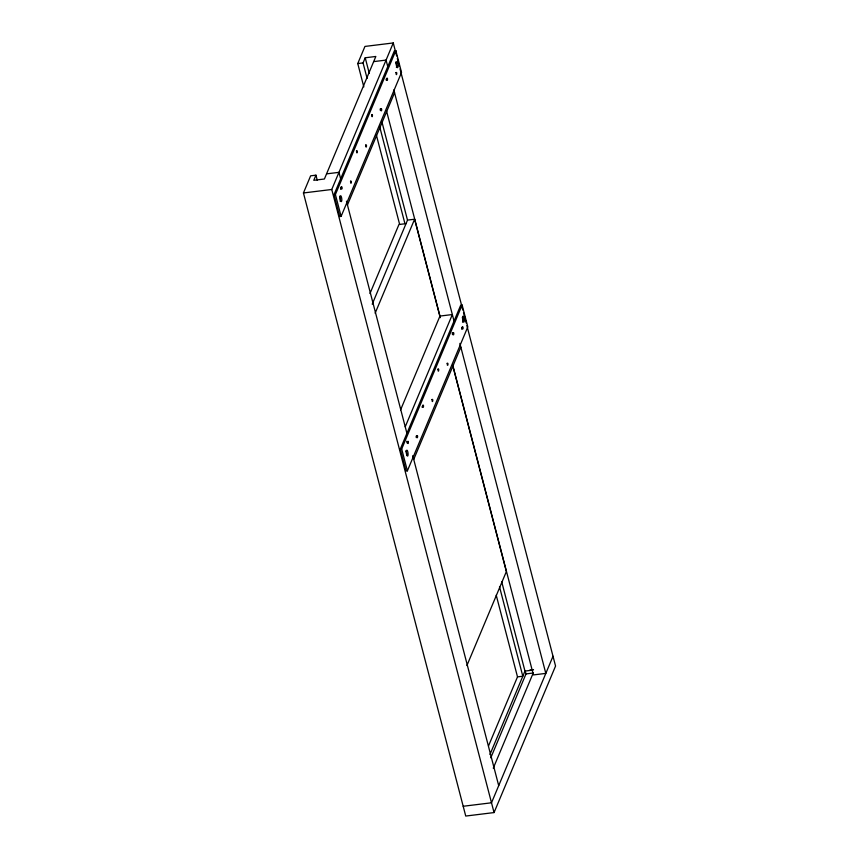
<?xml version="1.0" encoding="UTF-8"?>
<svg xmlns="http://www.w3.org/2000/svg" width="859" height="859" viewBox="0 0 859 859"><rect width="100%" height="100%" fill="white"/><g stroke="black" fill="none" stroke-linecap="round" stroke-linejoin="round"><path stroke-width="1.29" d="M386.228 80.177L386.163 79.071M452.51 334.634L452.263 332.852M416.271 437.618L416.153 436.147M422.198 407.413L422.209 406.393M461.691 329.222L461.691 327.859M340.669 189.356L340.615 187.369M466.888 325.615L555.558 666.036L494.054 812.571L465.739 816.05L303.442 192.964L310.636 175.827L315.94 175.172L317.293 180.358M363.829 86.909L357.752 63.566L364.946 46.429L393.261 42.95L396.633 55.921M315.94 175.172L313.782 180.315L324.401 179.005L375.834 56.469L365.215 57.778L363.056 62.911L367.115 78.47M494.054 812.571L331.757 189.485L393.261 42.95M333.99 194.725L394.421 50.756L395.838 50.584L401.529 72.446L341.098 216.404L339.681 216.575L333.99 194.725L335.407 194.542L395.838 50.584M347.444 204.968L394.56 92.708M369.982 293.52L398.952 224.51L406.028 223.641M372.215 304.204L407.52 220.097L414.596 219.228L440.238 317.669M375.136 313.224L414.596 219.228M400.605 409.818L439.958 316.069L452.349 314.544L405.233 426.794M400.273 449.171L460.703 305.213L462.121 305.042L467.811 326.903L407.381 470.861L405.963 471.033L400.273 449.171L401.69 448.999L462.121 305.042M413.727 459.425L460.843 347.165M466.909 665.553L506.37 571.557L453.058 366.9M488.513 745.923L517.462 676.967M489.931 754.556L525.15 670.654L525.998 673.907L490.779 757.821M493.27 768.193L533.149 673.177M553.013 656.255L491.509 802.789L463.194 806.268M357.752 63.566L363.056 62.911M373.676 61.612L386.067 60.087L387.753 66.573M326.56 173.862L338.951 172.348L340.636 178.822M303.442 192.964L331.757 189.485M529.928 670.063L533.514 669.623M532.934 670.095L524.967 671.072L501.667 581.607M525.998 673.907L533.171 673.026M406.683 441.268L407.048 442.943M380.15 109.007L380.376 110.467M397.309 58.509L399.338 66.293M400.015 68.881L462.84 310.056M463.516 312.644L466.212 323.016M393.83 89.916L454.304 322.071M459.866 343.407L545.819 673.392L533.428 674.916L452.714 365.021M386.507 110.886L440.216 317.046M365.215 57.778L369.273 73.337M381.772 121.312L407.434 219.85M379.614 126.445L404.943 223.694M499.508 586.751L522.809 676.216L517.505 676.871L496.223 595.18M376.328 134.884L399.628 224.349M346.467 201.199L407.187 434.332M412.749 455.657L498.703 785.641M335.407 194.542L341.098 216.404M401.69 448.999L407.381 470.861M395.666 62.052A2.964 0.816 83 0 1 396.525 64.608A2.964 0.816 83 0 1 396.418 67.485M339.649 196.314A2.964 0.816 83 0 1 340.196 201.425M462.4 317.325A2.964 0.816 83 0 1 462.529 322.2M405.931 450.771A2.964 0.816 83 0 1 406.661 454.819M341.302 187.09C341.646 192.448 342.838 185.361 341.302 187.09M356.496 150.916C356.829 156.274 358.02 149.187 356.496 150.916M371.679 114.73C371.968 120.013 373.278 113.13 371.679 114.73M386.775 78.427C387.108 83.795 388.3 76.698 386.775 78.427M407.585 441.547C407.928 446.905 409.12 439.819 407.585 441.547M422.768 405.373C423.111 410.731 424.303 403.633 422.768 405.373M437.961 369.187C438.305 374.545 439.497 367.459 437.961 369.187M453.047 332.884C453.391 338.242 454.583 331.155 453.047 332.884M350.547 181.228C350.73 186.521 352.211 179.971 350.547 181.228M365.73 145.042C365.913 150.336 367.394 143.797 365.73 145.042M380.924 108.868C381.052 114.064 382.642 107.772 380.924 108.868M396.01 72.564C396.192 77.858 397.674 71.318 396.01 72.564M416.83 435.685C417.012 440.978 418.483 434.429 416.83 435.685M432.013 399.499C432.195 404.793 433.677 398.254 432.013 399.499M447.195 363.325C447.346 368.565 448.913 362.154 447.195 363.325M462.292 327.021C462.475 332.315 463.957 325.776 462.292 327.021M396.278 63.126A2.964 0.816 83 0 0 397.459 67.646A2.964 0.816 83 0 0 397.728 63.33A2.964 0.816 83 0 0 396.278 63.126M340.046 197.13A2.964 0.816 83 0 0 341.238 201.607A2.964 0.816 83 0 0 341.485 197.248A2.964 0.816 83 0 0 340.046 197.13M462.561 317.583A2.964 0.816 83 0 0 463.731 322.104A2.964 0.816 83 0 0 464.01 317.787A2.964 0.816 83 0 0 462.561 317.583M406.328 451.576A2.964 0.816 83 0 0 407.52 456.065A2.964 0.816 83 0 0 407.767 451.705A2.964 0.816 83 0 0 406.328 451.576"/></g></svg>
